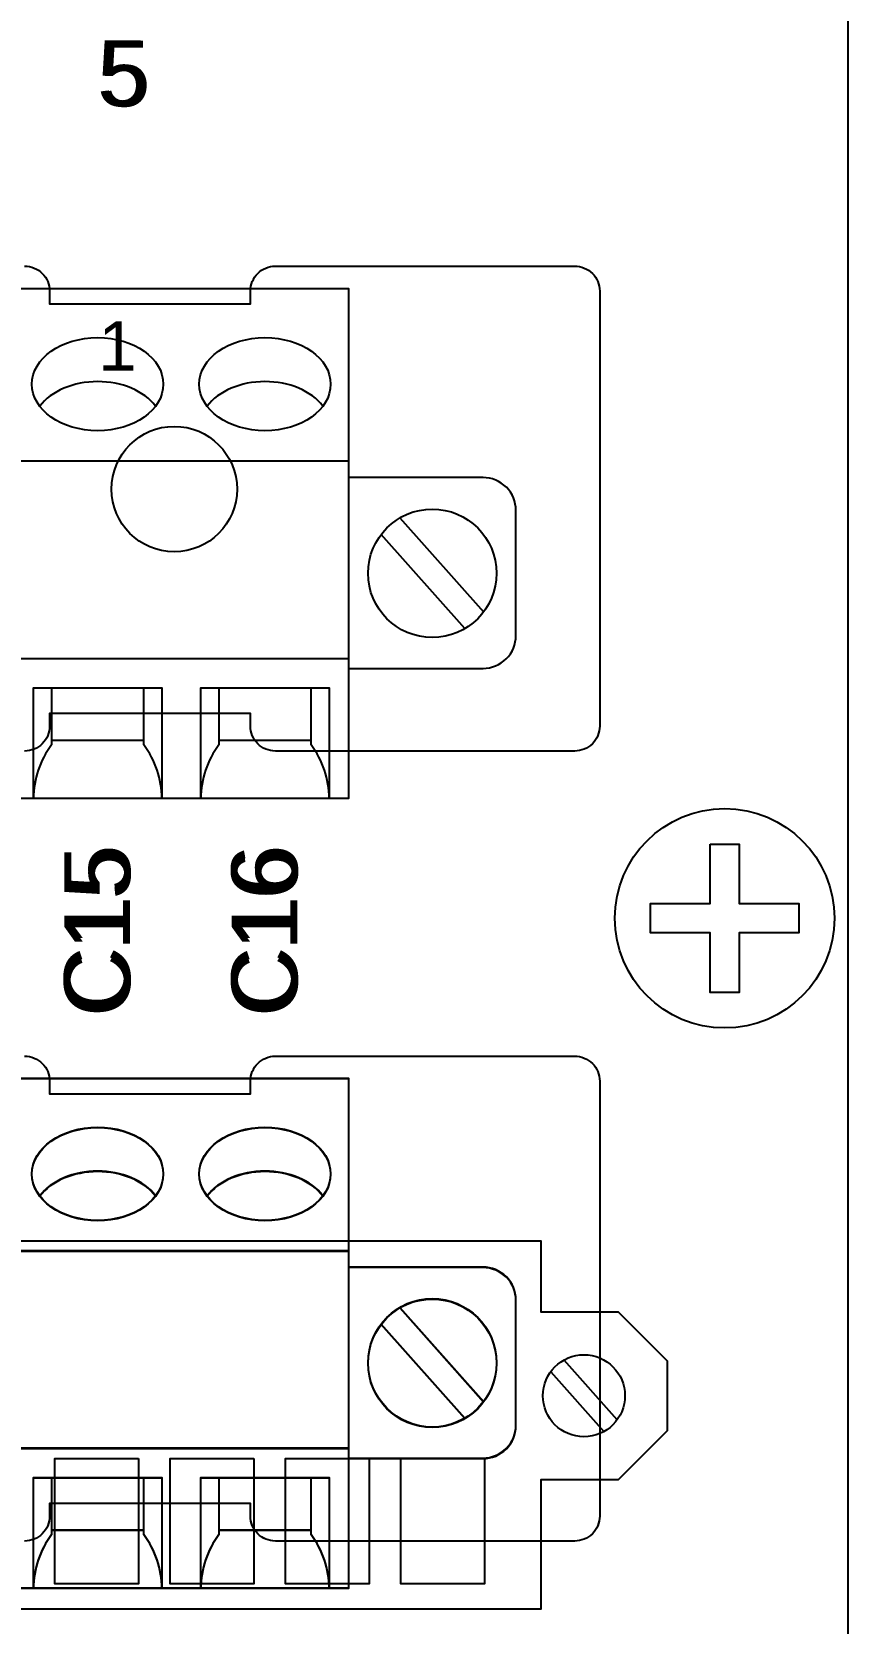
# Model space of a CAD drawing. Extents: x 0.5 to 23.7, y 0.2 to 17.2.
# Drawn here: x 21.418 to 22.394, y 4.67 to 6.574 of the extents above; entities that cross this region are included whole.
import ezdxf

# ---------------------------------------------------------------- set-up
doc = ezdxf.new("R2010")
doc.units = 0
doc.header["$MEASUREMENT"] = 0
for name, color, linetype in [('1_01__0-__EMPTY', 7, 'CONTINUOUS'), ('1_02__B-___3__DI___4__DO__', 7, 'CONTINUOUS'), ('1_03__1-___4__DI___4__DO__', 7, 'CONTINUOUS'), ('1_04__C-___4__DI___4__DO__', 7, 'CONTINUOUS'), ('1_05__6-___4__AI___4__AO', 7, 'CONTINUOUS'), ('1_06__A0__SERIAL_COMMUNICA', 7, 'CONTINUOUS'), ('1_07__3-___8__DI', 7, 'CONTINUOUS'), ('1_08__D-___4__DI___3__DO__', 7, 'CONTINUOUS'), ('2_01__0-__EMPTY', 7, 'CONTINUOUS'), ('2_02__B-___3__DI___4__DO__', 7, 'CONTINUOUS'), ('2_03__1-___4__DI___4__DO__', 7, 'CONTINUOUS'), ('2_04__C-___4__DI___4__DO__', 7, 'CONTINUOUS'), ('2_05__6-___4__AI____4__AO', 7, 'CONTINUOUS'), ('2_06__9-___10__RTD_INPUTS', 7, 'CONTINUOUS'), ('2_07__3-___8__DI', 7, 'CONTINUOUS'), ('2_08__D-___4__DI___3__DO__', 7, 'CONTINUOUS'), ('4_01__0-_A-__EMPTY____1__A', 7, 'CONTINUOUS'), ('4_02__B-_A-___3__DI___4__D', 7, 'CONTINUOUS'), ('4_03__1-_A-___4__DI___4__D', 7, 'CONTINUOUS'), ('4_04__C-_A-___4__DI___4__D', 7, 'CONTINUOUS'), ('4_05__6-_A-___4__AI____4__', 7, 'CONTINUOUS'), ('4_06__9-_A-___10__RTD_INPU', 7, 'CONTINUOUS'), ('4_07__3-_A-___8__DI____1__', 7, 'CONTINUOUS'), ('4_08__D-_A-___4__DI___3__D', 7, 'CONTINUOUS'), ('4_09__0-_7-__EMPTY____1__A', 7, 'CONTINUOUS'), ('4_10__B-_7-___3__DI___4__D', 7, 'CONTINUOUS'), ('4_11__1-_7-___4__DI___4__D', 7, 'CONTINUOUS'), ('4_12__C-_7-___4__DI___4__D', 7, 'CONTINUOUS'), ('4_13__6-_7-___4__AI____4__', 7, 'CONTINUOUS'), ('4_14__9-_7-___10__RTD_INPU', 7, 'CONTINUOUS'), ('4_15__3-_7-___8__DI____1__', 7, 'CONTINUOUS'), ('4_16__D-_7-___4__DI___3__D', 7, 'CONTINUOUS'), ('5_02__1-__NO_ETH__EIA-485', 7, 'CONTINUOUS'), ('5_04__3-___1__10-100BASE-T', 7, 'CONTINUOUS'), ('6_00____DWG', 7, 'CONTINUOUS')]:
    doc.layers.add(name, color=color, linetype=linetype)
doc.styles.add('ARIAL', font='arial.ttf')

msp = doc.modelspace()

# ---------------------------------------------------------------- linework, layer by layer
at = {"layer": '1_01__0-__EMPTY'}
msp.add_lwpolyline([(21.4093, 6.2937, -0.414214), (21.4392, 6.2638), (21.4392, 6.2487), (21.6792, 6.2487), (21.6792, 6.2638, -0.414214), (21.7091, 6.2937), (22.0668, 6.2937, -0.414214), (22.0967, 6.2638), (22.0967, 5.7436, -0.414214), (22.0668, 5.7137), (21.7091, 5.7137, -0.414214), (21.6792, 5.7436), (21.6792, 5.7587), (21.4392, 5.7587), (21.4392, 5.7436, -0.414214), (21.4093, 5.7137)], format="xyb", dxfattribs=at)
at = {"layer": '1_02__B-___3__DI___4__DO__'}
msp.add_lwpolyline([(20.1966, 6.2669), (21.7966, 6.2669), (21.7966, 5.657), (20.1966, 5.657)], close=True, dxfattribs=at)
for points in [[(20.1966, 6.0607), (21.7966, 6.0607)], [(21.8579, 5.9926), (21.9578, 5.88)], [(21.9354, 5.8601), (21.8354, 5.9727)], [(21.7966, 5.824), (20.1966, 5.824)], [(21.4415, 5.7266), (21.5517, 5.7266)], [(21.6415, 5.7266), (21.7517, 5.7266)]]:
    msp.add_lwpolyline(points, dxfattribs=at)
for points in [[(21.7966, 5.8125), (21.9573, 5.8125, 0.414214), (21.9966, 5.8518), (21.9966, 6.0014, 0.414214), (21.9573, 6.0408), (21.7966, 6.0408)], [(21.4415, 5.7894), (21.4415, 5.721, 0.162335), (21.42, 5.657), (21.42, 5.7894), (21.5734, 5.7894), (21.5734, 5.657, 0.16083), (21.5517, 5.721), (21.5517, 5.7894)], [(21.6415, 5.7894), (21.6415, 5.721, 0.162335), (21.62, 5.657), (21.62, 5.7894), (21.7734, 5.7894), (21.7734, 5.657, 0.16083), (21.7517, 5.721), (21.7517, 5.7894)]]:
    msp.add_lwpolyline(points, format="xyb", dxfattribs=at)
msp.add_circle((21.8966, 5.9263), 0.0768, dxfattribs=at)
for centre in [(21.4966, 6.1525), (21.6966, 6.1525)]:
    msp.add_ellipse(centre, major_axis=(-0.0785, 0), ratio=0.70953, dxfattribs=at)
for centre in [(21.4967, 6.0999), (21.6967, 6.0999)]:
    msp.add_ellipse(centre, major_axis=(-0.0785, 0), ratio=0.70953, start_param=3.63519, end_param=5.792431, dxfattribs=at)
at = {"layer": '1_03__1-___4__DI___4__DO__'}
msp.add_lwpolyline([(20.1966, 6.2669), (21.7966, 6.2669), (21.7966, 5.657), (20.1966, 5.657)], close=True, dxfattribs=at)
for points in [[(20.1966, 6.0607), (21.7966, 6.0607)], [(21.8579, 5.9926), (21.9578, 5.88)], [(21.9354, 5.8601), (21.8354, 5.9727)], [(21.7966, 5.824), (20.1966, 5.824)], [(21.4415, 5.7266), (21.5517, 5.7266)], [(21.6415, 5.7266), (21.7517, 5.7266)]]:
    msp.add_lwpolyline(points, dxfattribs=at)
for points in [[(21.7966, 5.8125), (21.9573, 5.8125, 0.414214), (21.9966, 5.8518), (21.9966, 6.0014, 0.414214), (21.9573, 6.0408), (21.7966, 6.0408)], [(21.4415, 5.7894), (21.4415, 5.721, 0.162335), (21.42, 5.657), (21.42, 5.7894), (21.5734, 5.7894), (21.5734, 5.657, 0.16083), (21.5517, 5.721), (21.5517, 5.7894)], [(21.6415, 5.7894), (21.6415, 5.721, 0.162335), (21.62, 5.657), (21.62, 5.7894), (21.7734, 5.7894), (21.7734, 5.657, 0.16083), (21.7517, 5.721), (21.7517, 5.7894)]]:
    msp.add_lwpolyline(points, format="xyb", dxfattribs=at)
msp.add_circle((21.8966, 5.9263), 0.0768, dxfattribs=at)
for centre in [(21.4966, 6.1525), (21.6966, 6.1525)]:
    msp.add_ellipse(centre, major_axis=(-0.0785, 0), ratio=0.70953, dxfattribs=at)
for centre in [(21.4967, 6.0999), (21.6967, 6.0999)]:
    msp.add_ellipse(centre, major_axis=(-0.0785, 0), ratio=0.70953, start_param=3.63519, end_param=5.792431, dxfattribs=at)
at = {"layer": '1_04__C-___4__DI___4__DO__'}
msp.add_lwpolyline([(20.1966, 6.2669), (21.7966, 6.2669), (21.7966, 5.657), (20.1966, 5.657)], close=True, dxfattribs=at)
for points in [[(20.1966, 6.0607), (21.7966, 6.0607)], [(21.8579, 5.9926), (21.9578, 5.88)], [(21.9354, 5.8601), (21.8354, 5.9727)], [(21.7966, 5.824), (20.1966, 5.824)], [(21.4415, 5.7266), (21.5517, 5.7266)], [(21.6415, 5.7266), (21.7517, 5.7266)]]:
    msp.add_lwpolyline(points, dxfattribs=at)
for points in [[(21.7966, 5.8125), (21.9573, 5.8125, 0.414214), (21.9966, 5.8518), (21.9966, 6.0014, 0.414214), (21.9573, 6.0408), (21.7966, 6.0408)], [(21.4415, 5.7894), (21.4415, 5.721, 0.162335), (21.42, 5.657), (21.42, 5.7894), (21.5734, 5.7894), (21.5734, 5.657, 0.16083), (21.5517, 5.721), (21.5517, 5.7894)], [(21.6415, 5.7894), (21.6415, 5.721, 0.162335), (21.62, 5.657), (21.62, 5.7894), (21.7734, 5.7894), (21.7734, 5.657, 0.16083), (21.7517, 5.721), (21.7517, 5.7894)]]:
    msp.add_lwpolyline(points, format="xyb", dxfattribs=at)
msp.add_circle((21.8966, 5.9263), 0.0768, dxfattribs=at)
for centre in [(21.4966, 6.1525), (21.6966, 6.1525)]:
    msp.add_ellipse(centre, major_axis=(-0.0785, 0), ratio=0.70953, dxfattribs=at)
for centre in [(21.4967, 6.0999), (21.6967, 6.0999)]:
    msp.add_ellipse(centre, major_axis=(-0.0785, 0), ratio=0.70953, start_param=3.63519, end_param=5.792431, dxfattribs=at)
at = {"layer": '1_05__6-___4__AI___4__AO'}
msp.add_lwpolyline([(20.1966, 6.2669), (21.7966, 6.2669), (21.7966, 5.657), (20.1966, 5.657)], close=True, dxfattribs=at)
for points in [[(20.1966, 6.0607), (21.7966, 6.0607)], [(21.8579, 5.9926), (21.9578, 5.88)], [(21.9354, 5.8601), (21.8354, 5.9727)], [(21.7966, 5.824), (20.1966, 5.824)], [(21.4415, 5.7266), (21.5517, 5.7266)], [(21.6415, 5.7266), (21.7517, 5.7266)]]:
    msp.add_lwpolyline(points, dxfattribs=at)
for points in [[(21.7966, 5.8125), (21.9573, 5.8125, 0.414214), (21.9966, 5.8518), (21.9966, 6.0014, 0.414214), (21.9573, 6.0408), (21.7966, 6.0408)], [(21.4415, 5.7894), (21.4415, 5.721, 0.162335), (21.42, 5.657), (21.42, 5.7894), (21.5734, 5.7894), (21.5734, 5.657, 0.16083), (21.5517, 5.721), (21.5517, 5.7894)], [(21.6415, 5.7894), (21.6415, 5.721, 0.162335), (21.62, 5.657), (21.62, 5.7894), (21.7734, 5.7894), (21.7734, 5.657, 0.16083), (21.7517, 5.721), (21.7517, 5.7894)]]:
    msp.add_lwpolyline(points, format="xyb", dxfattribs=at)
msp.add_circle((21.8966, 5.9263), 0.0768, dxfattribs=at)
for centre in [(21.4966, 6.1525), (21.6966, 6.1525)]:
    msp.add_ellipse(centre, major_axis=(-0.0785, 0), ratio=0.70953, dxfattribs=at)
for centre in [(21.4967, 6.0999), (21.6967, 6.0999)]:
    msp.add_ellipse(centre, major_axis=(-0.0785, 0), ratio=0.70953, start_param=3.63519, end_param=5.792431, dxfattribs=at)
at = {"layer": '1_06__A0__SERIAL_COMMUNICA'}
msp.add_circle((21.5882, 6.027), 0.075, dxfattribs=at)
at = {"layer": '1_07__3-___8__DI'}
msp.add_lwpolyline([(20.1966, 6.2669), (21.7966, 6.2669), (21.7966, 5.657), (20.1966, 5.657)], close=True, dxfattribs=at)
for points in [[(20.1966, 6.0607), (21.7966, 6.0607)], [(21.8579, 5.9926), (21.9578, 5.88)], [(21.9354, 5.8601), (21.8354, 5.9727)], [(21.7966, 5.824), (20.1966, 5.824)], [(21.4415, 5.7266), (21.5517, 5.7266)], [(21.6415, 5.7266), (21.7517, 5.7266)]]:
    msp.add_lwpolyline(points, dxfattribs=at)
for points in [[(21.7966, 5.8125), (21.9573, 5.8125, 0.414214), (21.9966, 5.8518), (21.9966, 6.0014, 0.414214), (21.9573, 6.0408), (21.7966, 6.0408)], [(21.4415, 5.7894), (21.4415, 5.721, 0.162335), (21.42, 5.657), (21.42, 5.7894), (21.5734, 5.7894), (21.5734, 5.657, 0.16083), (21.5517, 5.721), (21.5517, 5.7894)], [(21.6415, 5.7894), (21.6415, 5.721, 0.162335), (21.62, 5.657), (21.62, 5.7894), (21.7734, 5.7894), (21.7734, 5.657, 0.16083), (21.7517, 5.721), (21.7517, 5.7894)]]:
    msp.add_lwpolyline(points, format="xyb", dxfattribs=at)
msp.add_circle((21.8966, 5.9263), 0.0768, dxfattribs=at)
for centre in [(21.4966, 6.1525), (21.6966, 6.1525)]:
    msp.add_ellipse(centre, major_axis=(-0.0785, 0), ratio=0.70953, dxfattribs=at)
for centre in [(21.4967, 6.0999), (21.6967, 6.0999)]:
    msp.add_ellipse(centre, major_axis=(-0.0785, 0), ratio=0.70953, start_param=3.63519, end_param=5.792431, dxfattribs=at)
at = {"layer": '1_08__D-___4__DI___3__DO__'}
msp.add_lwpolyline([(20.1966, 6.2669), (21.7966, 6.2669), (21.7966, 5.657), (20.1966, 5.657)], close=True, dxfattribs=at)
for points in [[(20.1966, 6.0607), (21.7966, 6.0607)], [(21.8579, 5.9926), (21.9578, 5.88)], [(21.9354, 5.8601), (21.8354, 5.9727)], [(21.7966, 5.824), (20.1966, 5.824)], [(21.4415, 5.7266), (21.5517, 5.7266)], [(21.6415, 5.7266), (21.7517, 5.7266)]]:
    msp.add_lwpolyline(points, dxfattribs=at)
for points in [[(21.7966, 5.8125), (21.9573, 5.8125, 0.414214), (21.9966, 5.8518), (21.9966, 6.0014, 0.414214), (21.9573, 6.0408), (21.7966, 6.0408)], [(21.4415, 5.7894), (21.4415, 5.721, 0.162335), (21.42, 5.657), (21.42, 5.7894), (21.5734, 5.7894), (21.5734, 5.657, 0.16083), (21.5517, 5.721), (21.5517, 5.7894)], [(21.6415, 5.7894), (21.6415, 5.721, 0.162335), (21.62, 5.657), (21.62, 5.7894), (21.7734, 5.7894), (21.7734, 5.657, 0.16083), (21.7517, 5.721), (21.7517, 5.7894)]]:
    msp.add_lwpolyline(points, format="xyb", dxfattribs=at)
msp.add_circle((21.8966, 5.9263), 0.0768, dxfattribs=at)
for centre in [(21.4966, 6.1525), (21.6966, 6.1525)]:
    msp.add_ellipse(centre, major_axis=(-0.0785, 0), ratio=0.70953, dxfattribs=at)
for centre in [(21.4967, 6.0999), (21.6967, 6.0999)]:
    msp.add_ellipse(centre, major_axis=(-0.0785, 0), ratio=0.70953, start_param=3.63519, end_param=5.792431, dxfattribs=at)
at = {"layer": '2_01__0-__EMPTY'}
msp.add_lwpolyline([(21.4093, 5.3487, -0.414214), (21.4392, 5.3188), (21.4392, 5.3037), (21.6792, 5.3037), (21.6792, 5.3188, -0.414214), (21.7091, 5.3487), (22.0668, 5.3487, -0.414214), (22.0967, 5.3188), (22.0967, 4.7986, -0.414214), (22.0668, 4.7687), (21.7091, 4.7687, -0.414214), (21.6792, 4.7986), (21.6792, 4.8137), (21.4392, 4.8137), (21.4392, 4.7986, -0.414214), (21.4093, 4.7687)], format="xyb", dxfattribs=at)
at = {"layer": '2_02__B-___3__DI___4__DO__'}
msp.add_lwpolyline([(20.1966, 5.3224), (21.7966, 5.3224), (21.7966, 4.7125), (20.1966, 4.7125)], close=True, dxfattribs=at)
for points in [[(20.1966, 5.1162), (21.7966, 5.1162)], [(21.8579, 5.0481), (21.9578, 4.9355)], [(21.9354, 4.9156), (21.8354, 5.0282)], [(21.7966, 4.8796), (20.1966, 4.8796)], [(21.4415, 4.7821), (21.5517, 4.7821)], [(21.6415, 4.7821), (21.7517, 4.7821)]]:
    msp.add_lwpolyline(points, dxfattribs=at)
for points in [[(21.7966, 4.868), (21.9573, 4.868, 0.414214), (21.9966, 4.9074), (21.9966, 5.057, 0.414214), (21.9573, 5.0963), (21.7966, 5.0963)], [(21.4415, 4.8449), (21.4415, 4.7765, 0.162335), (21.42, 4.7125), (21.42, 4.8449), (21.5734, 4.8449), (21.5734, 4.7125, 0.16083), (21.5517, 4.7765), (21.5517, 4.8449)], [(21.6415, 4.8449), (21.6415, 4.7765, 0.162335), (21.62, 4.7125), (21.62, 4.8449), (21.7734, 4.8449), (21.7734, 4.7125, 0.16083), (21.7517, 4.7765), (21.7517, 4.8449)]]:
    msp.add_lwpolyline(points, format="xyb", dxfattribs=at)
msp.add_circle((21.8966, 4.9819), 0.0768, dxfattribs=at)
for centre in [(21.4966, 5.208), (21.6966, 5.208)]:
    msp.add_ellipse(centre, major_axis=(-0.0785, 0), ratio=0.70953, dxfattribs=at)
for centre in [(21.4967, 5.1554), (21.6967, 5.1554)]:
    msp.add_ellipse(centre, major_axis=(-0.0785, 0), ratio=0.70953, start_param=3.63519, end_param=5.792431, dxfattribs=at)
at = {"layer": '2_03__1-___4__DI___4__DO__'}
msp.add_lwpolyline([(20.1966, 5.3218), (21.7966, 5.3218), (21.7966, 4.712), (20.1966, 4.712)], close=True, dxfattribs=at)
for points in [[(20.1966, 5.1156), (21.7966, 5.1156)], [(21.8579, 5.0476), (21.9578, 4.935)], [(21.9354, 4.9151), (21.8354, 5.0277)], [(21.7966, 4.879), (20.1966, 4.879)], [(21.4415, 4.7816), (21.5517, 4.7816)], [(21.6415, 4.7816), (21.7517, 4.7816)]]:
    msp.add_lwpolyline(points, dxfattribs=at)
for points in [[(21.7966, 4.8674), (21.9573, 4.8674, 0.414214), (21.9966, 4.9068), (21.9966, 5.0564, 0.414214), (21.9573, 5.0958), (21.7966, 5.0958)], [(21.4415, 4.8444), (21.4415, 4.776, 0.162335), (21.42, 4.712), (21.42, 4.8444), (21.5734, 4.8444), (21.5734, 4.712, 0.16083), (21.5517, 4.776), (21.5517, 4.8444)], [(21.6415, 4.8444), (21.6415, 4.776, 0.162335), (21.62, 4.712), (21.62, 4.8444), (21.7734, 4.8444), (21.7734, 4.712, 0.16083), (21.7517, 4.776), (21.7517, 4.8444)]]:
    msp.add_lwpolyline(points, format="xyb", dxfattribs=at)
msp.add_circle((21.8966, 4.9813), 0.0768, dxfattribs=at)
for centre in [(21.4966, 5.2075), (21.6966, 5.2075)]:
    msp.add_ellipse(centre, major_axis=(-0.0785, 0), ratio=0.70953, dxfattribs=at)
for centre in [(21.4967, 5.1549), (21.6967, 5.1549)]:
    msp.add_ellipse(centre, major_axis=(-0.0785, 0), ratio=0.70953, start_param=3.63519, end_param=5.792431, dxfattribs=at)
at = {"layer": '2_04__C-___4__DI___4__DO__'}
msp.add_lwpolyline([(20.1966, 5.3218), (21.7966, 5.3218), (21.7966, 4.712), (20.1966, 4.712)], close=True, dxfattribs=at)
for points in [[(20.1966, 5.1156), (21.7966, 5.1156)], [(21.8579, 5.0476), (21.9578, 4.935)], [(21.9354, 4.9151), (21.8354, 5.0277)], [(21.7966, 4.879), (20.1966, 4.879)], [(21.4415, 4.7816), (21.5517, 4.7816)], [(21.6415, 4.7816), (21.7517, 4.7816)]]:
    msp.add_lwpolyline(points, dxfattribs=at)
for points in [[(21.7966, 4.8674), (21.9573, 4.8674, 0.414214), (21.9966, 4.9068), (21.9966, 5.0564, 0.414214), (21.9573, 5.0958), (21.7966, 5.0958)], [(21.4415, 4.8444), (21.4415, 4.776, 0.162335), (21.42, 4.712), (21.42, 4.8444), (21.5734, 4.8444), (21.5734, 4.712, 0.16083), (21.5517, 4.776), (21.5517, 4.8444)], [(21.6415, 4.8444), (21.6415, 4.776, 0.162335), (21.62, 4.712), (21.62, 4.8444), (21.7734, 4.8444), (21.7734, 4.712, 0.16083), (21.7517, 4.776), (21.7517, 4.8444)]]:
    msp.add_lwpolyline(points, format="xyb", dxfattribs=at)
msp.add_circle((21.8966, 4.9813), 0.0768, dxfattribs=at)
for centre in [(21.4966, 5.2075), (21.6966, 5.2075)]:
    msp.add_ellipse(centre, major_axis=(-0.0785, 0), ratio=0.70953, dxfattribs=at)
for centre in [(21.4967, 5.1549), (21.6967, 5.1549)]:
    msp.add_ellipse(centre, major_axis=(-0.0785, 0), ratio=0.70953, start_param=3.63519, end_param=5.792431, dxfattribs=at)
at = {"layer": '2_05__6-___4__AI____4__AO'}
msp.add_lwpolyline([(20.1966, 5.3218), (21.7966, 5.3218), (21.7966, 4.712), (20.1966, 4.712)], close=True, dxfattribs=at)
for points in [[(20.1966, 5.1156), (21.7966, 5.1156)], [(21.8579, 5.0476), (21.9578, 4.935)], [(21.9354, 4.9151), (21.8354, 5.0277)], [(21.7966, 4.879), (20.1966, 4.879)], [(21.4415, 4.7816), (21.5517, 4.7816)], [(21.6415, 4.7816), (21.7517, 4.7816)]]:
    msp.add_lwpolyline(points, dxfattribs=at)
for points in [[(21.7966, 4.8674), (21.9573, 4.8674, 0.414214), (21.9966, 4.9068), (21.9966, 5.0564, 0.414214), (21.9573, 5.0958), (21.7966, 5.0958)], [(21.4415, 4.8444), (21.4415, 4.776, 0.162335), (21.42, 4.712), (21.42, 4.8444), (21.5734, 4.8444), (21.5734, 4.712, 0.16083), (21.5517, 4.776), (21.5517, 4.8444)], [(21.6415, 4.8444), (21.6415, 4.776, 0.162335), (21.62, 4.712), (21.62, 4.8444), (21.7734, 4.8444), (21.7734, 4.712, 0.16083), (21.7517, 4.776), (21.7517, 4.8444)]]:
    msp.add_lwpolyline(points, format="xyb", dxfattribs=at)
msp.add_circle((21.8966, 4.9813), 0.0768, dxfattribs=at)
for centre in [(21.4966, 5.2075), (21.6966, 5.2075)]:
    msp.add_ellipse(centre, major_axis=(-0.0785, 0), ratio=0.70953, dxfattribs=at)
for centre in [(21.4967, 5.1549), (21.6967, 5.1549)]:
    msp.add_ellipse(centre, major_axis=(-0.0785, 0), ratio=0.70953, start_param=3.63519, end_param=5.792431, dxfattribs=at)
at = {"layer": '2_06__9-___10__RTD_INPUTS'}
for points in [[(19.8613, 5.1275), (19.8613, 5.0425), (19.7689, 5.0425), (19.7104, 4.9839), (19.7104, 4.9011), (19.7689, 4.8425), (19.8613, 4.8425), (19.8613, 4.6875), (22.0269, 4.6875), (22.0269, 4.8425), (22.1193, 4.8425), (22.1779, 4.9011), (22.1779, 4.9839), (22.1193, 5.0425), (22.0269, 5.0425), (22.0269, 5.1275), (19.8613, 5.1275)], [(22.0383, 4.9712), (22.1018, 4.8997)], [(22.1176, 4.9137), (22.0541, 4.9852)], [(21.5454, 4.8675), (21.5454, 4.7175), (21.4454, 4.7175), (21.4454, 4.8675), (21.5454, 4.8675)], [(21.6833, 4.8675), (21.6833, 4.7175), (21.5832, 4.7175), (21.5832, 4.8675), (21.6833, 4.8675)], [(21.8211, 4.8675), (21.8211, 4.7175), (21.721, 4.7175), (21.721, 4.8675), (21.8211, 4.8675)], [(21.9589, 4.8675), (21.9589, 4.7175), (21.8588, 4.7175), (21.8588, 4.8675), (21.9589, 4.8675)]]:
    msp.add_lwpolyline(points, dxfattribs=at)
msp.add_circle((22.0779, 4.9425), 0.049, dxfattribs=at)
at = {"layer": '2_07__3-___8__DI'}
msp.add_lwpolyline([(20.1966, 5.3224), (21.7966, 5.3224), (21.7966, 4.7125), (20.1966, 4.7125)], close=True, dxfattribs=at)
for points in [[(20.1966, 5.1162), (21.7966, 5.1162)], [(21.8579, 5.0481), (21.9578, 4.9355)], [(21.9354, 4.9156), (21.8354, 5.0282)], [(21.7966, 4.8796), (20.1966, 4.8796)], [(21.4415, 4.7821), (21.5517, 4.7821)], [(21.6415, 4.7821), (21.7517, 4.7821)]]:
    msp.add_lwpolyline(points, dxfattribs=at)
for points in [[(21.7966, 4.868), (21.9573, 4.868, 0.414214), (21.9966, 4.9074), (21.9966, 5.057, 0.414214), (21.9573, 5.0963), (21.7966, 5.0963)], [(21.4415, 4.8449), (21.4415, 4.7765, 0.162335), (21.42, 4.7125), (21.42, 4.8449), (21.5734, 4.8449), (21.5734, 4.7125, 0.16083), (21.5517, 4.7765), (21.5517, 4.8449)], [(21.6415, 4.8449), (21.6415, 4.7765, 0.162335), (21.62, 4.7125), (21.62, 4.8449), (21.7734, 4.8449), (21.7734, 4.7125, 0.16083), (21.7517, 4.7765), (21.7517, 4.8449)]]:
    msp.add_lwpolyline(points, format="xyb", dxfattribs=at)
msp.add_circle((21.8966, 4.9819), 0.0768, dxfattribs=at)
for centre in [(21.4966, 5.208), (21.6966, 5.208)]:
    msp.add_ellipse(centre, major_axis=(-0.0785, 0), ratio=0.70953, dxfattribs=at)
for centre in [(21.4967, 5.1554), (21.6967, 5.1554)]:
    msp.add_ellipse(centre, major_axis=(-0.0785, 0), ratio=0.70953, start_param=3.63519, end_param=5.792431, dxfattribs=at)
at = {"layer": '2_08__D-___4__DI___3__DO__'}
msp.add_lwpolyline([(20.1966, 5.3218), (21.7966, 5.3218), (21.7966, 4.712), (20.1966, 4.712)], close=True, dxfattribs=at)
for points in [[(20.1966, 5.1156), (21.7966, 5.1156)], [(21.8579, 5.0476), (21.9578, 4.935)], [(21.9354, 4.9151), (21.8354, 5.0277)], [(21.7966, 4.879), (20.1966, 4.879)], [(21.4415, 4.7816), (21.5517, 4.7816)], [(21.6415, 4.7816), (21.7517, 4.7816)]]:
    msp.add_lwpolyline(points, dxfattribs=at)
for points in [[(21.7966, 4.8674), (21.9573, 4.8674, 0.414214), (21.9966, 4.9068), (21.9966, 5.0564, 0.414214), (21.9573, 5.0958), (21.7966, 5.0958)], [(21.4415, 4.8444), (21.4415, 4.776, 0.162335), (21.42, 4.712), (21.42, 4.8444), (21.5734, 4.8444), (21.5734, 4.712, 0.16083), (21.5517, 4.776), (21.5517, 4.8444)], [(21.6415, 4.8444), (21.6415, 4.776, 0.162335), (21.62, 4.712), (21.62, 4.8444), (21.7734, 4.8444), (21.7734, 4.712, 0.16083), (21.7517, 4.776), (21.7517, 4.8444)]]:
    msp.add_lwpolyline(points, format="xyb", dxfattribs=at)
msp.add_circle((21.8966, 4.9813), 0.0768, dxfattribs=at)
for centre in [(21.4966, 5.2075), (21.6966, 5.2075)]:
    msp.add_ellipse(centre, major_axis=(-0.0785, 0), ratio=0.70953, dxfattribs=at)
for centre in [(21.4967, 5.1549), (21.6967, 5.1549)]:
    msp.add_ellipse(centre, major_axis=(-0.0785, 0), ratio=0.70953, start_param=3.63519, end_param=5.792431, dxfattribs=at)
at = {"layer": '4_01__0-_A-__EMPTY____1__A'}
msp.add_lwpolyline([(21.4093, 5.3487, -0.414214), (21.4392, 5.3188), (21.4392, 5.3037), (21.6792, 5.3037), (21.6792, 5.3188, -0.414214), (21.7091, 5.3487), (22.0668, 5.3487, -0.414214), (22.0967, 5.3188), (22.0967, 4.7985, -0.414214), (22.0668, 4.7687), (21.7091, 4.7687, -0.414214), (21.6792, 4.7985), (21.6792, 4.8137), (21.4392, 4.8137), (21.4392, 4.7985, -0.414214), (21.4093, 4.7687)], format="xyb", dxfattribs=at)
at = {"layer": '4_02__B-_A-___3__DI___4__D'}
msp.add_lwpolyline([(20.1966, 5.3224), (21.7966, 5.3224), (21.7966, 4.7125), (20.1966, 4.7125)], close=True, dxfattribs=at)
for points in [[(20.1966, 5.1162), (21.7966, 5.1162)], [(21.8579, 5.0481), (21.9578, 4.9355)], [(21.9354, 4.9156), (21.8354, 5.0282)], [(21.7966, 4.8795), (20.1966, 4.8795)], [(21.4415, 4.7821), (21.5517, 4.7821)], [(21.6415, 4.7821), (21.7517, 4.7821)]]:
    msp.add_lwpolyline(points, dxfattribs=at)
for points in [[(21.7966, 4.868), (21.9573, 4.868, 0.414214), (21.9966, 4.9073), (21.9966, 5.0569, 0.414214), (21.9573, 5.0963), (21.7966, 5.0963)], [(21.4415, 4.8449), (21.4415, 4.7765, 0.162335), (21.42, 4.7125), (21.42, 4.8449), (21.5734, 4.8449), (21.5734, 4.7125, 0.16083), (21.5517, 4.7765), (21.5517, 4.8449)], [(21.6415, 4.8449), (21.6415, 4.7765, 0.162335), (21.62, 4.7125), (21.62, 4.8449), (21.7734, 4.8449), (21.7734, 4.7125, 0.16083), (21.7517, 4.7765), (21.7517, 4.8449)]]:
    msp.add_lwpolyline(points, format="xyb", dxfattribs=at)
msp.add_circle((21.8966, 4.9818), 0.0768, dxfattribs=at)
for centre in [(21.4966, 5.208), (21.6966, 5.208)]:
    msp.add_ellipse(centre, major_axis=(-0.0785, 0), ratio=0.70953, dxfattribs=at)
for centre in [(21.4967, 5.1554), (21.6967, 5.1554)]:
    msp.add_ellipse(centre, major_axis=(-0.0785, 0), ratio=0.70953, start_param=3.63519, end_param=5.792431, dxfattribs=at)
at = {"layer": '4_03__1-_A-___4__DI___4__D'}
msp.add_lwpolyline([(20.1966, 5.3224), (21.7966, 5.3224), (21.7966, 4.7125), (20.1966, 4.7125)], close=True, dxfattribs=at)
for points in [[(20.1966, 5.1162), (21.7966, 5.1162)], [(21.8579, 5.0481), (21.9578, 4.9355)], [(21.9354, 4.9156), (21.8354, 5.0282)], [(21.7966, 4.8795), (20.1966, 4.8795)], [(21.4415, 4.7821), (21.5517, 4.7821)], [(21.6415, 4.7821), (21.7517, 4.7821)]]:
    msp.add_lwpolyline(points, dxfattribs=at)
for points in [[(21.7966, 4.868), (21.9573, 4.868, 0.414214), (21.9966, 4.9073), (21.9966, 5.0569, 0.414214), (21.9573, 5.0963), (21.7966, 5.0963)], [(21.4415, 4.8449), (21.4415, 4.7765, 0.162335), (21.42, 4.7125), (21.42, 4.8449), (21.5734, 4.8449), (21.5734, 4.7125, 0.16083), (21.5517, 4.7765), (21.5517, 4.8449)], [(21.6415, 4.8449), (21.6415, 4.7765, 0.162335), (21.62, 4.7125), (21.62, 4.8449), (21.7734, 4.8449), (21.7734, 4.7125, 0.16083), (21.7517, 4.7765), (21.7517, 4.8449)]]:
    msp.add_lwpolyline(points, format="xyb", dxfattribs=at)
msp.add_circle((21.8966, 4.9818), 0.0768, dxfattribs=at)
for centre in [(21.4966, 5.208), (21.6966, 5.208)]:
    msp.add_ellipse(centre, major_axis=(-0.0785, 0), ratio=0.70953, dxfattribs=at)
for centre in [(21.4967, 5.1554), (21.6967, 5.1554)]:
    msp.add_ellipse(centre, major_axis=(-0.0785, 0), ratio=0.70953, start_param=3.63519, end_param=5.792431, dxfattribs=at)
at = {"layer": '4_04__C-_A-___4__DI___4__D'}
msp.add_lwpolyline([(20.1966, 5.3224), (21.7966, 5.3224), (21.7966, 4.7125), (20.1966, 4.7125)], close=True, dxfattribs=at)
for points in [[(20.1966, 5.1162), (21.7966, 5.1162)], [(21.8579, 5.0481), (21.9578, 4.9355)], [(21.9354, 4.9156), (21.8354, 5.0282)], [(21.7966, 4.8795), (20.1966, 4.8795)], [(21.4415, 4.7821), (21.5517, 4.7821)], [(21.6415, 4.7821), (21.7517, 4.7821)]]:
    msp.add_lwpolyline(points, dxfattribs=at)
for points in [[(21.7966, 4.868), (21.9573, 4.868, 0.414214), (21.9966, 4.9073), (21.9966, 5.0569, 0.414214), (21.9573, 5.0963), (21.7966, 5.0963)], [(21.4415, 4.8449), (21.4415, 4.7765, 0.162335), (21.42, 4.7125), (21.42, 4.8449), (21.5734, 4.8449), (21.5734, 4.7125, 0.16083), (21.5517, 4.7765), (21.5517, 4.8449)], [(21.6415, 4.8449), (21.6415, 4.7765, 0.162335), (21.62, 4.7125), (21.62, 4.8449), (21.7734, 4.8449), (21.7734, 4.7125, 0.16083), (21.7517, 4.7765), (21.7517, 4.8449)]]:
    msp.add_lwpolyline(points, format="xyb", dxfattribs=at)
msp.add_circle((21.8966, 4.9818), 0.0768, dxfattribs=at)
for centre in [(21.4966, 5.208), (21.6966, 5.208)]:
    msp.add_ellipse(centre, major_axis=(-0.0785, 0), ratio=0.70953, dxfattribs=at)
for centre in [(21.4967, 5.1554), (21.6967, 5.1554)]:
    msp.add_ellipse(centre, major_axis=(-0.0785, 0), ratio=0.70953, start_param=3.63519, end_param=5.792431, dxfattribs=at)
at = {"layer": '4_05__6-_A-___4__AI____4__'}
msp.add_lwpolyline([(20.1966, 5.3224), (21.7966, 5.3224), (21.7966, 4.7125), (20.1966, 4.7125)], close=True, dxfattribs=at)
for points in [[(20.1966, 5.1162), (21.7966, 5.1162)], [(21.8579, 5.0481), (21.9578, 4.9355)], [(21.9354, 4.9156), (21.8354, 5.0282)], [(21.7966, 4.8795), (20.1966, 4.8795)], [(21.4415, 4.7821), (21.5517, 4.7821)], [(21.6415, 4.7821), (21.7517, 4.7821)]]:
    msp.add_lwpolyline(points, dxfattribs=at)
for points in [[(21.7966, 4.868), (21.9573, 4.868, 0.414214), (21.9966, 4.9073), (21.9966, 5.0569, 0.414214), (21.9573, 5.0963), (21.7966, 5.0963)], [(21.4415, 4.8449), (21.4415, 4.7765, 0.162335), (21.42, 4.7125), (21.42, 4.8449), (21.5734, 4.8449), (21.5734, 4.7125, 0.16083), (21.5517, 4.7765), (21.5517, 4.8449)], [(21.6415, 4.8449), (21.6415, 4.7765, 0.162335), (21.62, 4.7125), (21.62, 4.8449), (21.7734, 4.8449), (21.7734, 4.7125, 0.16083), (21.7517, 4.7765), (21.7517, 4.8449)]]:
    msp.add_lwpolyline(points, format="xyb", dxfattribs=at)
msp.add_circle((21.8966, 4.9818), 0.0768, dxfattribs=at)
for centre in [(21.4966, 5.208), (21.6966, 5.208)]:
    msp.add_ellipse(centre, major_axis=(-0.0785, 0), ratio=0.70953, dxfattribs=at)
for centre in [(21.4967, 5.1554), (21.6967, 5.1554)]:
    msp.add_ellipse(centre, major_axis=(-0.0785, 0), ratio=0.70953, start_param=3.63519, end_param=5.792431, dxfattribs=at)
at = {"layer": '4_06__9-_A-___10__RTD_INPU'}
for points in [[(19.8613, 5.1275), (19.8613, 5.0425), (19.7689, 5.0425), (19.7104, 4.9839), (19.7104, 4.9011), (19.7689, 4.8425), (19.8613, 4.8425), (19.8613, 4.6875), (22.0269, 4.6875), (22.0269, 4.8425), (22.1193, 4.8425), (22.1779, 4.9011), (22.1779, 4.9839), (22.1193, 5.0425), (22.0269, 5.0425), (22.0269, 5.1275), (19.8613, 5.1275)], [(22.0383, 4.9712), (22.1018, 4.8997)], [(22.1176, 4.9137), (22.0541, 4.9852)], [(21.5454, 4.8675), (21.5454, 4.7175), (21.4454, 4.7175), (21.4454, 4.8675), (21.5454, 4.8675)], [(21.6833, 4.8675), (21.6833, 4.7175), (21.5832, 4.7175), (21.5832, 4.8675), (21.6833, 4.8675)], [(21.8211, 4.8675), (21.8211, 4.7175), (21.721, 4.7175), (21.721, 4.8675), (21.8211, 4.8675)], [(21.9589, 4.8675), (21.9589, 4.7175), (21.8588, 4.7175), (21.8588, 4.8675), (21.9589, 4.8675)]]:
    msp.add_lwpolyline(points, dxfattribs=at)
msp.add_circle((22.0779, 4.9425), 0.049, dxfattribs=at)
at = {"layer": '4_07__3-_A-___8__DI____1__'}
msp.add_lwpolyline([(20.1966, 5.3224), (21.7966, 5.3224), (21.7966, 4.7125), (20.1966, 4.7125)], close=True, dxfattribs=at)
for points in [[(20.1966, 5.1162), (21.7966, 5.1162)], [(21.8579, 5.0481), (21.9578, 4.9355)], [(21.9354, 4.9156), (21.8354, 5.0282)], [(21.7966, 4.8795), (20.1966, 4.8795)], [(21.4415, 4.7821), (21.5517, 4.7821)], [(21.6415, 4.7821), (21.7517, 4.7821)]]:
    msp.add_lwpolyline(points, dxfattribs=at)
for points in [[(21.7966, 4.868), (21.9573, 4.868, 0.414214), (21.9966, 4.9073), (21.9966, 5.0569, 0.414214), (21.9573, 5.0963), (21.7966, 5.0963)], [(21.4415, 4.8449), (21.4415, 4.7765, 0.162335), (21.42, 4.7125), (21.42, 4.8449), (21.5734, 4.8449), (21.5734, 4.7125, 0.16083), (21.5517, 4.7765), (21.5517, 4.8449)], [(21.6415, 4.8449), (21.6415, 4.7765, 0.162335), (21.62, 4.7125), (21.62, 4.8449), (21.7734, 4.8449), (21.7734, 4.7125, 0.16083), (21.7517, 4.7765), (21.7517, 4.8449)]]:
    msp.add_lwpolyline(points, format="xyb", dxfattribs=at)
msp.add_circle((21.8966, 4.9818), 0.0768, dxfattribs=at)
for centre in [(21.4966, 5.208), (21.6966, 5.208)]:
    msp.add_ellipse(centre, major_axis=(-0.0785, 0), ratio=0.70953, dxfattribs=at)
for centre in [(21.4967, 5.1554), (21.6967, 5.1554)]:
    msp.add_ellipse(centre, major_axis=(-0.0785, 0), ratio=0.70953, start_param=3.63519, end_param=5.792431, dxfattribs=at)
at = {"layer": '4_08__D-_A-___4__DI___3__D'}
msp.add_lwpolyline([(20.1966, 5.3224), (21.7966, 5.3224), (21.7966, 4.7125), (20.1966, 4.7125)], close=True, dxfattribs=at)
for points in [[(20.1966, 5.1162), (21.7966, 5.1162)], [(21.8579, 5.0481), (21.9578, 4.9355)], [(21.9354, 4.9156), (21.8354, 5.0282)], [(21.7966, 4.8795), (20.1966, 4.8795)], [(21.4415, 4.7821), (21.5517, 4.7821)], [(21.6415, 4.7821), (21.7517, 4.7821)]]:
    msp.add_lwpolyline(points, dxfattribs=at)
for points in [[(21.7966, 4.868), (21.9573, 4.868, 0.414214), (21.9966, 4.9073), (21.9966, 5.0569, 0.414214), (21.9573, 5.0963), (21.7966, 5.0963)], [(21.4415, 4.8449), (21.4415, 4.7765, 0.162335), (21.42, 4.7125), (21.42, 4.8449), (21.5734, 4.8449), (21.5734, 4.7125, 0.16083), (21.5517, 4.7765), (21.5517, 4.8449)], [(21.6415, 4.8449), (21.6415, 4.7765, 0.162335), (21.62, 4.7125), (21.62, 4.8449), (21.7734, 4.8449), (21.7734, 4.7125, 0.16083), (21.7517, 4.7765), (21.7517, 4.8449)]]:
    msp.add_lwpolyline(points, format="xyb", dxfattribs=at)
msp.add_circle((21.8966, 4.9818), 0.0768, dxfattribs=at)
for centre in [(21.4966, 5.208), (21.6966, 5.208)]:
    msp.add_ellipse(centre, major_axis=(-0.0785, 0), ratio=0.70953, dxfattribs=at)
for centre in [(21.4967, 5.1554), (21.6967, 5.1554)]:
    msp.add_ellipse(centre, major_axis=(-0.0785, 0), ratio=0.70953, start_param=3.63519, end_param=5.792431, dxfattribs=at)
at = {"layer": '4_09__0-_7-__EMPTY____1__A'}
msp.add_lwpolyline([(21.4093, 5.3487, -0.414214), (21.4392, 5.3188), (21.4392, 5.3037), (21.6792, 5.3037), (21.6792, 5.3188, -0.414214), (21.7091, 5.3487), (22.0668, 5.3487, -0.414214), (22.0967, 5.3188), (22.0967, 4.7986, -0.414214), (22.0668, 4.7687), (21.7091, 4.7687, -0.414214), (21.6792, 4.7986), (21.6792, 4.8137), (21.4392, 4.8137), (21.4392, 4.7986, -0.414214), (21.4093, 4.7687)], format="xyb", dxfattribs=at)
at = {"layer": '4_10__B-_7-___3__DI___4__D'}
msp.add_lwpolyline([(20.1966, 5.3224), (21.7966, 5.3224), (21.7966, 4.7125), (20.1966, 4.7125)], close=True, dxfattribs=at)
for points in [[(20.1966, 5.1162), (21.7966, 5.1162)], [(21.8579, 5.0481), (21.9578, 4.9355)], [(21.9354, 4.9156), (21.8354, 5.0282)], [(21.7966, 4.8796), (20.1966, 4.8796)], [(21.4415, 4.7821), (21.5517, 4.7821)], [(21.6415, 4.7821), (21.7517, 4.7821)]]:
    msp.add_lwpolyline(points, dxfattribs=at)
for points in [[(21.7966, 4.868), (21.9573, 4.868, 0.414214), (21.9966, 4.9074), (21.9966, 5.057, 0.414214), (21.9573, 5.0963), (21.7966, 5.0963)], [(21.4415, 4.8449), (21.4415, 4.7765, 0.162335), (21.42, 4.7125), (21.42, 4.8449), (21.5734, 4.8449), (21.5734, 4.7125, 0.16083), (21.5517, 4.7765), (21.5517, 4.8449)], [(21.6415, 4.8449), (21.6415, 4.7765, 0.162335), (21.62, 4.7125), (21.62, 4.8449), (21.7734, 4.8449), (21.7734, 4.7125, 0.16083), (21.7517, 4.7765), (21.7517, 4.8449)]]:
    msp.add_lwpolyline(points, format="xyb", dxfattribs=at)
msp.add_circle((21.8966, 4.9819), 0.0768, dxfattribs=at)
for centre in [(21.4966, 5.208), (21.6966, 5.208)]:
    msp.add_ellipse(centre, major_axis=(-0.0785, 0), ratio=0.70953, dxfattribs=at)
for centre in [(21.4967, 5.1554), (21.6967, 5.1554)]:
    msp.add_ellipse(centre, major_axis=(-0.0785, 0), ratio=0.70953, start_param=3.63519, end_param=5.792431, dxfattribs=at)
at = {"layer": '4_11__1-_7-___4__DI___4__D'}
msp.add_lwpolyline([(20.1966, 5.3224), (21.7966, 5.3224), (21.7966, 4.7125), (20.1966, 4.7125)], close=True, dxfattribs=at)
for points in [[(20.1966, 5.1162), (21.7966, 5.1162)], [(21.8579, 5.0481), (21.9578, 4.9355)], [(21.9354, 4.9156), (21.8354, 5.0282)], [(21.7966, 4.8796), (20.1966, 4.8796)], [(21.4415, 4.7821), (21.5517, 4.7821)], [(21.6415, 4.7821), (21.7517, 4.7821)]]:
    msp.add_lwpolyline(points, dxfattribs=at)
for points in [[(21.7966, 4.868), (21.9573, 4.868, 0.414214), (21.9966, 4.9074), (21.9966, 5.057, 0.414214), (21.9573, 5.0963), (21.7966, 5.0963)], [(21.4415, 4.8449), (21.4415, 4.7765, 0.162335), (21.42, 4.7125), (21.42, 4.8449), (21.5734, 4.8449), (21.5734, 4.7125, 0.16083), (21.5517, 4.7765), (21.5517, 4.8449)], [(21.6415, 4.8449), (21.6415, 4.7765, 0.162335), (21.62, 4.7125), (21.62, 4.8449), (21.7734, 4.8449), (21.7734, 4.7125, 0.16083), (21.7517, 4.7765), (21.7517, 4.8449)]]:
    msp.add_lwpolyline(points, format="xyb", dxfattribs=at)
msp.add_circle((21.8966, 4.9819), 0.0768, dxfattribs=at)
for centre in [(21.4966, 5.208), (21.6966, 5.208)]:
    msp.add_ellipse(centre, major_axis=(-0.0785, 0), ratio=0.70953, dxfattribs=at)
for centre in [(21.4967, 5.1554), (21.6967, 5.1554)]:
    msp.add_ellipse(centre, major_axis=(-0.0785, 0), ratio=0.70953, start_param=3.63519, end_param=5.792431, dxfattribs=at)
at = {"layer": '4_12__C-_7-___4__DI___4__D'}
msp.add_lwpolyline([(20.1966, 5.3224), (21.7966, 5.3224), (21.7966, 4.7125), (20.1966, 4.7125)], close=True, dxfattribs=at)
for points in [[(20.1966, 5.1162), (21.7966, 5.1162)], [(21.8579, 5.0481), (21.9578, 4.9355)], [(21.9354, 4.9156), (21.8354, 5.0282)], [(21.7966, 4.8796), (20.1966, 4.8796)], [(21.4415, 4.7821), (21.5517, 4.7821)], [(21.6415, 4.7821), (21.7517, 4.7821)]]:
    msp.add_lwpolyline(points, dxfattribs=at)
for points in [[(21.7966, 4.868), (21.9573, 4.868, 0.414214), (21.9966, 4.9074), (21.9966, 5.057, 0.414214), (21.9573, 5.0963), (21.7966, 5.0963)], [(21.4415, 4.8449), (21.4415, 4.7765, 0.162335), (21.42, 4.7125), (21.42, 4.8449), (21.5734, 4.8449), (21.5734, 4.7125, 0.16083), (21.5517, 4.7765), (21.5517, 4.8449)], [(21.6415, 4.8449), (21.6415, 4.7765, 0.162335), (21.62, 4.7125), (21.62, 4.8449), (21.7734, 4.8449), (21.7734, 4.7125, 0.16083), (21.7517, 4.7765), (21.7517, 4.8449)]]:
    msp.add_lwpolyline(points, format="xyb", dxfattribs=at)
msp.add_circle((21.8966, 4.9819), 0.0768, dxfattribs=at)
for centre in [(21.4966, 5.208), (21.6966, 5.208)]:
    msp.add_ellipse(centre, major_axis=(-0.0785, 0), ratio=0.70953, dxfattribs=at)
for centre in [(21.4967, 5.1554), (21.6967, 5.1554)]:
    msp.add_ellipse(centre, major_axis=(-0.0785, 0), ratio=0.70953, start_param=3.63519, end_param=5.792431, dxfattribs=at)
at = {"layer": '4_13__6-_7-___4__AI____4__'}
msp.add_lwpolyline([(20.1966, 5.3224), (21.7966, 5.3224), (21.7966, 4.7125), (20.1966, 4.7125)], close=True, dxfattribs=at)
for points in [[(20.1966, 5.1162), (21.7966, 5.1162)], [(21.8579, 5.0481), (21.9578, 4.9355)], [(21.9354, 4.9156), (21.8354, 5.0282)], [(21.7966, 4.8796), (20.1966, 4.8796)], [(21.4415, 4.7821), (21.5517, 4.7821)], [(21.6415, 4.7821), (21.7517, 4.7821)]]:
    msp.add_lwpolyline(points, dxfattribs=at)
for points in [[(21.7966, 4.868), (21.9573, 4.868, 0.414214), (21.9966, 4.9074), (21.9966, 5.057, 0.414214), (21.9573, 5.0963), (21.7966, 5.0963)], [(21.4415, 4.8449), (21.4415, 4.7765, 0.162335), (21.42, 4.7125), (21.42, 4.8449), (21.5734, 4.8449), (21.5734, 4.7125, 0.16083), (21.5517, 4.7765), (21.5517, 4.8449)], [(21.6415, 4.8449), (21.6415, 4.7765, 0.162335), (21.62, 4.7125), (21.62, 4.8449), (21.7734, 4.8449), (21.7734, 4.7125, 0.16083), (21.7517, 4.7765), (21.7517, 4.8449)]]:
    msp.add_lwpolyline(points, format="xyb", dxfattribs=at)
msp.add_circle((21.8966, 4.9819), 0.0768, dxfattribs=at)
for centre in [(21.4966, 5.208), (21.6966, 5.208)]:
    msp.add_ellipse(centre, major_axis=(-0.0785, 0), ratio=0.70953, dxfattribs=at)
for centre in [(21.4967, 5.1554), (21.6967, 5.1554)]:
    msp.add_ellipse(centre, major_axis=(-0.0785, 0), ratio=0.70953, start_param=3.63519, end_param=5.792431, dxfattribs=at)
at = {"layer": '4_14__9-_7-___10__RTD_INPU'}
for points in [[(19.8613, 5.1275), (19.8613, 5.0425), (19.7689, 5.0425), (19.7104, 4.9839), (19.7104, 4.9011), (19.7689, 4.8425), (19.8613, 4.8425), (19.8613, 4.6875), (22.0269, 4.6875), (22.0269, 4.8425), (22.1193, 4.8425), (22.1779, 4.9011), (22.1779, 4.9839), (22.1193, 5.0425), (22.0269, 5.0425), (22.0269, 5.1275), (19.8613, 5.1275)], [(22.0383, 4.9712), (22.1018, 4.8997)], [(22.1176, 4.9137), (22.0541, 4.9852)], [(21.5454, 4.8675), (21.5454, 4.7175), (21.4454, 4.7175), (21.4454, 4.8675), (21.5454, 4.8675)], [(21.6833, 4.8675), (21.6833, 4.7175), (21.5832, 4.7175), (21.5832, 4.8675), (21.6833, 4.8675)], [(21.8211, 4.8675), (21.8211, 4.7175), (21.721, 4.7175), (21.721, 4.8675), (21.8211, 4.8675)], [(21.9589, 4.8675), (21.9589, 4.7175), (21.8588, 4.7175), (21.8588, 4.8675), (21.9589, 4.8675)]]:
    msp.add_lwpolyline(points, dxfattribs=at)
msp.add_circle((22.0779, 4.9425), 0.049, dxfattribs=at)
at = {"layer": '4_15__3-_7-___8__DI____1__'}
msp.add_lwpolyline([(20.1966, 5.3224), (21.7966, 5.3224), (21.7966, 4.7125), (20.1966, 4.7125)], close=True, dxfattribs=at)
for points in [[(20.1966, 5.1162), (21.7966, 5.1162)], [(21.8579, 5.0481), (21.9578, 4.9355)], [(21.9354, 4.9156), (21.8354, 5.0282)], [(21.7966, 4.8795), (20.1966, 4.8795)], [(21.4415, 4.7821), (21.5517, 4.7821)], [(21.6415, 4.7821), (21.7517, 4.7821)]]:
    msp.add_lwpolyline(points, dxfattribs=at)
for points in [[(21.7966, 4.868), (21.9573, 4.868, 0.414214), (21.9966, 4.9073), (21.9966, 5.0569, 0.414214), (21.9573, 5.0963), (21.7966, 5.0963)], [(21.4415, 4.8449), (21.4415, 4.7765, 0.162335), (21.42, 4.7125), (21.42, 4.8449), (21.5734, 4.8449), (21.5734, 4.7125, 0.16083), (21.5517, 4.7765), (21.5517, 4.8449)], [(21.6415, 4.8449), (21.6415, 4.7765, 0.162335), (21.62, 4.7125), (21.62, 4.8449), (21.7734, 4.8449), (21.7734, 4.7125, 0.16083), (21.7517, 4.7765), (21.7517, 4.8449)]]:
    msp.add_lwpolyline(points, format="xyb", dxfattribs=at)
msp.add_circle((21.8966, 4.9818), 0.0768, dxfattribs=at)
for centre in [(21.4966, 5.208), (21.6966, 5.208)]:
    msp.add_ellipse(centre, major_axis=(-0.0785, 0), ratio=0.70953, dxfattribs=at)
for centre in [(21.4967, 5.1554), (21.6967, 5.1554)]:
    msp.add_ellipse(centre, major_axis=(-0.0785, 0), ratio=0.70953, start_param=3.63519, end_param=5.792431, dxfattribs=at)
at = {"layer": '4_16__D-_7-___4__DI___3__D'}
msp.add_lwpolyline([(20.1966, 5.3224), (21.7966, 5.3224), (21.7966, 4.7125), (20.1966, 4.7125)], close=True, dxfattribs=at)
for points in [[(20.1966, 5.1162), (21.7966, 5.1162)], [(21.8579, 5.0481), (21.9578, 4.9355)], [(21.9354, 4.9156), (21.8354, 5.0282)], [(21.7966, 4.8796), (20.1966, 4.8796)], [(21.4415, 4.7821), (21.5517, 4.7821)], [(21.6415, 4.7821), (21.7517, 4.7821)]]:
    msp.add_lwpolyline(points, dxfattribs=at)
for points in [[(21.7966, 4.868), (21.9573, 4.868, 0.414214), (21.9966, 4.9074), (21.9966, 5.057, 0.414214), (21.9573, 5.0963), (21.7966, 5.0963)], [(21.4415, 4.8449), (21.4415, 4.7765, 0.162335), (21.42, 4.7125), (21.42, 4.8449), (21.5734, 4.8449), (21.5734, 4.7125, 0.16083), (21.5517, 4.7765), (21.5517, 4.8449)], [(21.6415, 4.8449), (21.6415, 4.7765, 0.162335), (21.62, 4.7125), (21.62, 4.8449), (21.7734, 4.8449), (21.7734, 4.7125, 0.16083), (21.7517, 4.7765), (21.7517, 4.8449)]]:
    msp.add_lwpolyline(points, format="xyb", dxfattribs=at)
msp.add_circle((21.8966, 4.9819), 0.0768, dxfattribs=at)
for centre in [(21.4966, 5.208), (21.6966, 5.208)]:
    msp.add_ellipse(centre, major_axis=(-0.0785, 0), ratio=0.70953, dxfattribs=at)
for centre in [(21.4967, 5.1554), (21.6967, 5.1554)]:
    msp.add_ellipse(centre, major_axis=(-0.0785, 0), ratio=0.70953, start_param=3.63519, end_param=5.792431, dxfattribs=at)
at = {"layer": '6_00____DWG'}
msp.add_lwpolyline([(22.1083, 1.9504), (22.1083, 2.0389, -0.414214), (22.2264, 2.1571), (22.3149, 2.1571, 0.414214), (22.3937, 2.2358), (22.3937, 8.7909, 0.414214), (22.3149, 8.8697), (22.2264, 8.8697, -0.414214), (22.1083, 8.9878), (22.1083, 9.0763, 0.414214), (22.0295, 9.1551), (17.3642, 9.1551, 0.414214), (17.2854, 9.0763), (17.2854, 8.9878, -0.414214), (17.1673, 8.8697), (17.0787, 8.8697, 0.414214), (17, 8.7909), (17, 2.2358, 0.414214), (17.0787, 2.1571), (17.1673, 2.1571, -0.414214), (17.2854, 2.0389), (17.2854, 1.9504, 0.414214), (17.3642, 1.8716), (22.0295, 1.8716, 0.414214)], format="xyb", close=True, dxfattribs=at)
msp.add_lwpolyline([(22.2286, 5.6022), (22.2636, 5.6022), (22.2636, 5.5311), (22.3346, 5.5311), (22.3346, 5.4961), (22.2636, 5.4961), (22.2636, 5.425), (22.2286, 5.425), (22.2286, 5.4961), (22.1575, 5.4961), (22.1575, 5.5311), (22.2286, 5.5311)], close=True, dxfattribs=at)
msp.add_circle((22.2461, 5.5136), 0.1312, dxfattribs=at)

# ---------------------------------------------------------------- texts
at = {"layer": '1_01__0-__EMPTY', "style": 'ARIAL'}
for s, p in [('C15', (21.5353, 5.4001)), ('C16', (21.7353, 5.4001))]:
    msp.add_text(s, height=0.07867, rotation=90, dxfattribs=at).set_placement(p)
at = {"layer": '1_02__B-___3__DI___4__DO__', "style": 'ARIAL'}
for s, p in [('C15', (21.5354, 5.3956)), ('C16', (21.7354, 5.3956))]:
    msp.add_text(s, height=0.07867, rotation=90, dxfattribs=at).set_placement(p)
at = {"layer": '1_03__1-___4__DI___4__DO__', "style": 'ARIAL'}
for s, p in [('C15', (21.5354, 5.3956)), ('C16', (21.7354, 5.3956))]:
    msp.add_text(s, height=0.07867, rotation=90, dxfattribs=at).set_placement(p)
at = {"layer": '1_04__C-___4__DI___4__DO__', "style": 'ARIAL'}
for s, p in [('C15', (21.5354, 5.3956)), ('C16', (21.7354, 5.3956))]:
    msp.add_text(s, height=0.07867, rotation=90, dxfattribs=at).set_placement(p)
at = {"layer": '1_05__6-___4__AI___4__AO', "style": 'ARIAL'}
for s, p in [('C15', (21.5354, 5.3956)), ('C16', (21.7354, 5.3956))]:
    msp.add_text(s, height=0.07867, rotation=90, dxfattribs=at).set_placement(p)
at = {"layer": '1_06__A0__SERIAL_COMMUNICA', "style": 'ARIAL'}
msp.add_text('1', height=0.059, dxfattribs=at).set_placement((21.4973, 6.1688))
at = {"layer": '1_07__3-___8__DI', "style": 'ARIAL'}
for s, p in [('C15', (21.5354, 5.3956)), ('C16', (21.7354, 5.3956))]:
    msp.add_text(s, height=0.07867, rotation=90, dxfattribs=at).set_placement(p)
at = {"layer": '1_08__D-___4__DI___3__DO__', "style": 'ARIAL'}
for s, p in [('C15', (21.5354, 5.3956)), ('C16', (21.7354, 5.3956))]:
    msp.add_text(s, height=0.07867, rotation=90, dxfattribs=at).set_placement(p)
at = {"layer": '5_02__1-__NO_ETH__EIA-485', "style": 'ARIAL'}
msp.add_text('5', height=0.0787, dxfattribs=at).set_placement((21.4959, 6.4851))
at = {"layer": '5_04__3-___1__10-100BASE-T', "style": 'ARIAL'}
msp.add_text('5', height=0.0787, dxfattribs=at).set_placement((21.4987, 6.4848))

doc.saveas('drawing.dxf')
